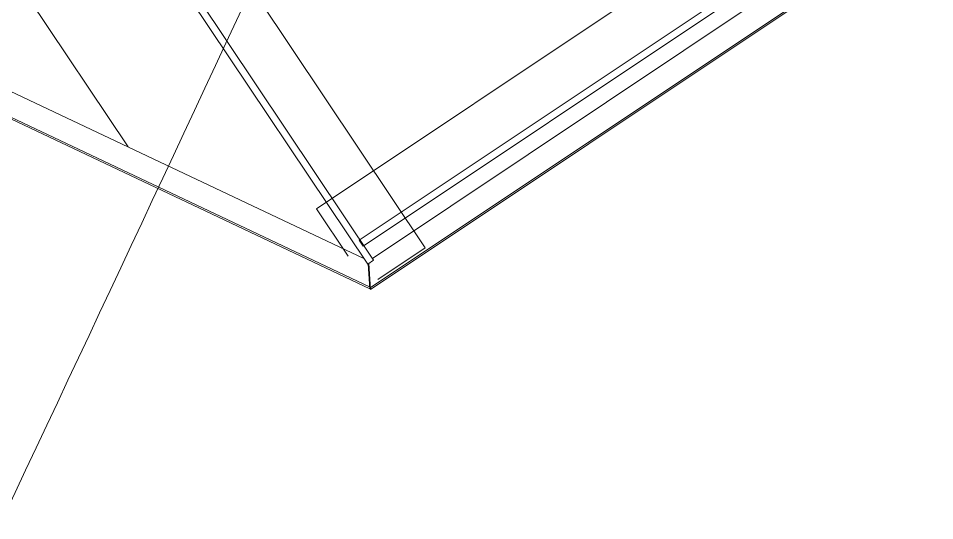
# Model space of a CAD drawing. Header units: metres. Extents: x 286532 to 329498, y 7396783 to 7466136.
# Drawn here: x 325788.35 to 325798.61, y 7397713.71 to 7397719.34 of the extents above; entities that cross this region are included whole.
import ezdxf

# ---------------------------------------------------------------- set-up
doc = ezdxf.new("R2010")
doc.units = ezdxf.units.M
doc.header["$LTSCALE"] = 10
doc.layers.get('0').update_dxf_attribs({"color": 255})
doc.layers.add('_  ARQ-AUX-001', color=1, linetype='Continuous', lineweight=5)
doc.layers.add('_AUXILIAR', color=7, linetype='Continuous', lineweight=30)

# ---------------------------------------------------------------- blocks, each defined once
blk = doc.blocks.new('ESTACAODRONE')
at = {"layer": '_  ARQ-AUX-001'}
for p, q in [((179.2326728820314, -112.4277901203958), (175.1594567280449, -106.1977596505079)), ((174.7359861068847, -106.717402136275), (178.5868102671407, -112.607281520431)), ((178.6537691422848, -112.5635035689092), (174.8029449820288, -106.6736241847533)), ((185.7947957861177, -107.564687950583), (178.4954028275252, -112.3370901018217)), ((178.5391809910224, -112.404048838375), (185.8385739496148, -107.6316466871363)), ((173.6096967126359, -107.7358314534649), (175.9167479156167, -111.2644681381062)), ((178.6394500163733, -112.541602303274), (185.891436415608, -107.8001949433237)), ((178.6394500163733, -112.541602303274), (185.891436415608, -107.8001949433237)), ((178.6147729296354, -112.869510483928), (186.1178049509763, -107.9639674667269)), ((178.6158783058636, -112.8915480664), (186.134377277107, -107.9758926322684)), ((183.4425782775018, -108.4349517230582), (178.019537164652, -111.9805798622796)), ((171.5422106032493, -109.1396061722189), (178.5428612023243, -112.5400609252974)), ((171.5422106032493, -109.1396061722189), (178.5428612023243, -112.5400609252974)), ((171.2931313788868, -109.3087251409888), (178.6059571369551, -112.860814015381)), ((171.2749479749473, -109.3210712466389), (178.607045945595, -112.8825212921947)), ((178.3691058001768, -112.5152453736578), (178.019537164652, -111.9805798622796)), ((178.4954028275252, -112.3370901018217), (178.5391809910224, -112.404048838375)), ((178.6980062640058, -112.7773570632968), (179.2326728820314, -112.4277901203958)), ((178.5868102671407, -112.607281520431), (178.6537691422848, -112.5635035689092)), ((178.607045945595, -112.8825212921947), (178.5930361073115, -112.6032110434026)), ((178.6158783058636, -112.8915480664), (178.6011496220599, -112.5979063985869))]:
    blk.add_line(p, q, dxfattribs=at)

msp = doc.modelspace()

# ---------------------------------------------------------------- hatches: boundary and pattern name
at = {"true_color": 0xc7c8ca, "transparency": 33554585}
h = msp.add_hatch(color=9, dxfattribs=at)
h.dxf.hatch_style = 1
edge = h.paths.add_edge_path(flags=17)
edge.add_line((325790.0735226213, 7397734.67766016), (325785.9323927848, 7397725.912165756))
edge.add_line((325785.9323927848, 7397725.912165756), (325782.7093856977, 7397727.434828392))
edge.add_arc((324589.4594356383, 7398283.744209212), 1316.558229059866, 334.2857714977699, 335.00442574012794, ccw=False)
edge.add_arc((325750.6665302786, 7397737.449563266), 35.29088016209248, 298.575962046057, 315.0391196846224, ccw=False)
edge.add_arc((325664.99061547, 7397898.480900479), 217.6941062931954, 294.35071983205427, 298.1059257641456, ccw=False)
edge.add_arc((325750.4188590042, 7397711.129368519), 11.7999999991149, 244.6772000939087, 291.53597668745437, ccw=False)
edge.add_line((325745.3717913929, 7397700.463201987), (325626.6594274847, 7397756.516840334))
edge.add_arc((325641.4665205635, 7397780.805911992), 28.4465992244239, 197.5252087172678, 238.63269810949652, ccw=False)
edge.add_line((325614.34028289, 7397772.23991893), (325596.3608602486, 7397822.673452049))
edge.add_line((325596.3608602486, 7397822.673452049), (325593.7456826678, 7397821.736449908))
edge.add_line((325593.7456826678, 7397821.736449908), (325590.5952728076, 7397830.529259314))
edge.add_line((325590.5952728076, 7397830.529259314), (325583.0624359138, 7397827.835494601))
edge.add_line((325583.0624359138, 7397827.835494601), (325598.2871906696, 7397780.984911129))
edge.add_arc((325581.6313068647, 7397777.612337251), 16.99390243241983, -27.409305437614705, 11.446794621133222, ccw=False)
edge.add_line((325596.7174845528, 7397769.789296752), (325590.0917240955, 7397755.764605783))
edge.add_arc((325564.4797332849, 7397765.980487031), 27.57423259051533, 298.0711945504558, 338.2543751509229, ccw=False)
edge.add_line((325577.4552939346, 7397741.649989116), (325549.6415609795, 7397730.903622619))
edge.add_line((325549.6415609795, 7397730.903622619), (325552.3333787889, 7397723.352886127))
edge.add_line((325552.3333787889, 7397723.352886127), (325559.0661430414, 7397725.765194402))
edge.add_line((325559.0661430414, 7397725.765194402), (325560.083847941, 7397722.910461255))
edge.add_line((325560.083847941, 7397722.910461255), (325575.9089333582, 7397728.580492622))
edge.add_line((325575.9089333582, 7397728.580492622), (325592.0058937733, 7397734.347935139))
edge.add_arc((325596.4361216662, 7397717.202531068), 17.70852337038531, 63.714828337742006, 104.4878615349169, ccw=False)
edge.add_line((325604.2781493216, 7397733.080012046), (325751.2731117486, 7397663.679344781))
edge.add_arc((325737.0236401027, 7397635.13802675), 31.90069399144977, 40.33374494317138, 63.4689852969027, ccw=False)
edge.add_line((325761.3411328419, 7397655.785395202), (325777.4526656764, 7397632.455911997))
edge.add_line((325777.4526656764, 7397632.455911997), (325786.458569375, 7397638.675463107))
edge.add_line((325786.458569375, 7397638.675463107), (325772.0375623168, 7397659.428200791))
edge.add_arc((325786.1900989813, 7397669.262750535), 17.2340553184531, 162.6633486420313, 214.7953058882391, ccw=False)
edge.add_arc((326382.6716017837, 7397402.318218326), 670.6071444763546, 154.2606965419587, 156.0636244513231, ccw=False)
edge.add_arc((328387.6302165384, 7396464.678045448), 2883.946189031026, 154.5114808855951, 154.7792504945086, ccw=False)
edge.add_arc((324538.1433844751, 7398302.985549253), 1381.958187364982, 334.3938467270593, 335.1320574766111)
edge.add_line((325791.9656423118, 7397721.833093027), (325796.5813537847, 7397731.603130355))
edge.add_line((325796.5813537847, 7397731.603130355), (325790.0735226213, 7397734.67766016))
edge = h.paths.add_edge_path(flags=17)
edge.add_line((325790.0735226213, 7397734.67766016), (325785.9323927848, 7397725.912165756))
edge.add_line((325796.5813537847, 7397731.603130355), (325790.0735226213, 7397734.67766016))
edge.add_line((325791.9656423118, 7397721.833093027), (325796.5813537847, 7397731.603130355))
edge.add_arc((324538.1433844751, 7398302.985549253), 1381.958187364982, 334.3938467270593, 335.1320574766111)
edge.add_arc((328387.6302165384, 7396464.678045448), 2883.946189031025, 154.5114808855951, 154.7792504945086)
edge.add_arc((326382.6716017837, 7397402.318218326), 670.6071444763506, 154.2606965419587, 156.0636244513231)
edge.add_arc((325786.1900989816, 7397669.262750535), 17.23405531876808, 162.6633486416853, 214.7953058875765)
edge.add_line((325786.458569375, 7397638.675463107), (325772.0375623168, 7397659.428200791))
edge.add_line((325777.4526656764, 7397632.455911997), (325786.458569375, 7397638.675463107))
edge.add_line((325761.3411328419, 7397655.785395202), (325777.4526656764, 7397632.455911997))
edge.add_arc((325737.0236401025, 7397635.138026749), 31.90069399232835, 40.33374494397282, 63.46898529746282)
edge.add_line((325604.2781493216, 7397733.080012046), (325751.2731117486, 7397663.679344781))
edge.add_arc((325596.4361216662, 7397717.202531069), 17.70852336954732, 63.7148283364076, 104.4878615356707)
edge.add_line((325575.9089333582, 7397728.580492622), (325592.0058937733, 7397734.347935139))
edge.add_line((325560.083847941, 7397722.910461255), (325575.9089333582, 7397728.580492622))
edge.add_line((325559.0661430414, 7397725.765194402), (325560.083847941, 7397722.910461255))
edge.add_line((325552.3333787889, 7397723.352886127), (325559.0661430414, 7397725.765194402))
edge.add_line((325549.6415609795, 7397730.903622619), (325552.3333787889, 7397723.352886127))
edge.add_line((325577.4552939346, 7397741.649989116), (325549.6415609795, 7397730.903622619))
edge.add_arc((325564.479733285, 7397765.980487031), 27.57423259049679, 298.0711945498155, 338.2543751508781)
edge.add_line((325596.7174845528, 7397769.789296752), (325590.0917240955, 7397755.764605783))
edge.add_arc((325581.6313068647, 7397777.612337251), 16.99390243246559, 332.590694562024, 371.4467946210942)
edge.add_line((325583.0624359138, 7397827.835494601), (325598.2871906696, 7397780.984911129))
edge.add_line((325590.5952728076, 7397830.529259314), (325583.0624359138, 7397827.835494601))
edge.add_line((325593.7456826678, 7397821.736449908), (325590.5952728076, 7397830.529259314))
edge.add_line((325596.3608602486, 7397822.673452049), (325593.7456826678, 7397821.736449908))
edge.add_line((325614.34028289, 7397772.23991893), (325596.3608602486, 7397822.673452049))
edge.add_arc((325641.4665205634, 7397780.805911991), 28.44659922383428, 197.5252087157615, 238.6326981083199)
edge.add_line((325745.3717913929, 7397700.463201987), (325626.6594274847, 7397756.516840334))
edge.add_arc((325750.4188590042, 7397711.129368519), 11.79999999907486, 244.6772000939087, 291.5359766874544)
edge.add_arc((325664.99061547, 7397898.480900479), 217.6941062931951, 294.3507198320543, 298.1059257641456)
edge.add_arc((325750.6665302786, 7397737.449563266), 35.29088016209649, 298.575962046057, 315.0391196846224)
edge.add_arc((324589.4594356383, 7398283.744209212), 1316.558229059864, 334.2857714977699, 335.0044257401279)
edge.add_line((325785.9323927848, 7397725.912165756), (325782.7093856977, 7397727.434828392))
h.paths.add_polyline_path([(325796.5813537847, 7397731.603130355), (325790.0735226213, 7397734.67766016)], flags=0)

# ---------------------------------------------------------------- linework, layer by layer
at = {"layer": '_  ARQ-AUX-001'}
msp.add_lwpolyline([(325575.9089333582, 7397728.580492622), (325592.0058937733, 7397734.347935139, -0.1798069276664613), (325604.2781493216, 7397733.080012046), (325751.2731117486, 7397663.679344781, -0.1012908212873462), (325761.3411328419, 7397655.785395202), (325777.4526656764, 7397632.455911997), (325786.458569375, 7397638.675463107), (325772.0375623168, 7397659.428200791, -0.2314747326432924), (325769.7389802918, 7397674.39825018, -0.007866919333001331), (325778.6025473837, 7397693.547543325, -0.001168365859716438), (325784.3740926827, 7397705.727268821, 0.003221063178030193), (325791.9656423118, 7397721.833093027), (325796.5813537847, 7397731.603130355), (325790.0735226213, 7397734.67766016), (325796.5813537847, 7397731.603130355)], format="xyb", dxfattribs=at)

# ---------------------------------------------------------------- block references
at = {"layer": '_AUXILIAR', "rotation": 0.5795468206332073}
msp.add_blockref('ESTACAODRONE', (325612.5476227902, 7397827.373914379), dxfattribs=at)

doc.saveas('drawing.dxf')
